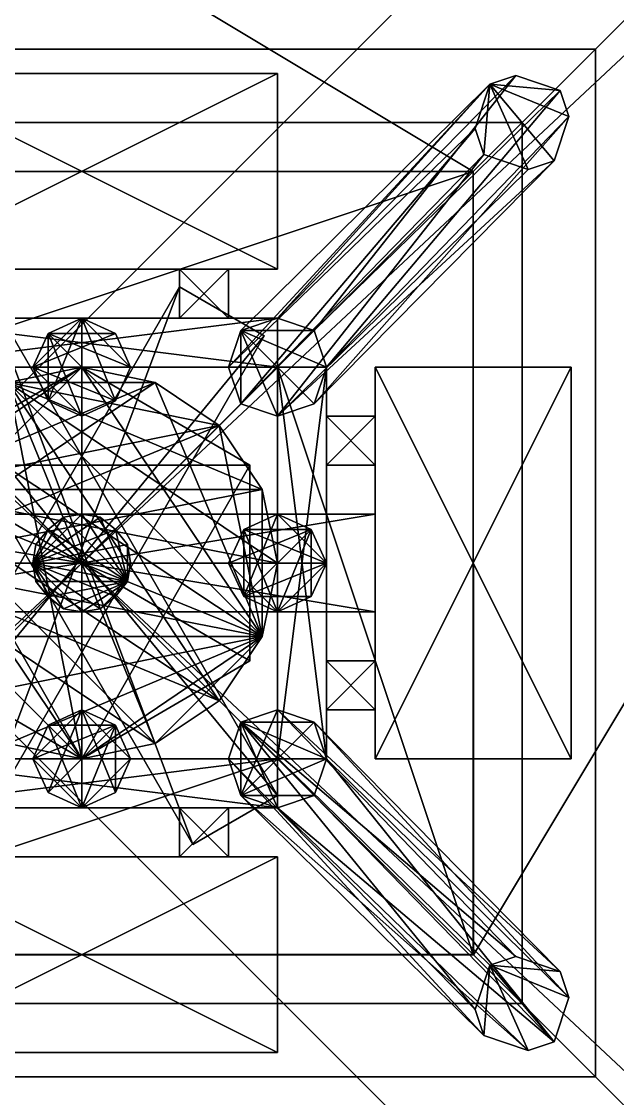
# Model space of a CAD drawing. Extents: x -4800 to 192, y -3776 to 2752.
# Drawn here: x -3603.7 to -3408.8, y 1361 to 1713 of the extents above; entities that cross this region are included whole.
import ezdxf

# ---------------------------------------------------------------- set-up
doc = ezdxf.new("R2010")
doc.units = 0

msp = doc.modelspace()

# ---------------------------------------------------------------- meshes
at = {"layer": 'OBJECT000', "color": 50}
mesh = msp.add_polyface(dxfattribs=at)
corners = [(-4793, 405, -10688), (-4793, 2667, -10688), (-4793, 2667, 4992), (-4793, 405, 4992), (-2375, 2667, -10688), (-2375, 405, -10688), (-2375, 405, 4992), (-2375, 2667, 4992), (-2453, 327, -10688), (-4715.010742, 327, -10688), (-4715.010742, 327, 4992), (-2453, 327, 4992), (-4715, 2745, -10688), (-2453, 2745, -10688), (-2453, 2745, 4992), (-4715, 2745, 4992)]
mesh.append_faces([[corners[k] for k in face] for face in [(1, 3, 0), (5, 7, 4), (9, 11, 8), (13, 15, 12), (0, 12, 1), (2, 10, 3), (1, 15, 2), (9, 3, 10), (5, 11, 6), (13, 7, 14)]], dxfattribs={"vtx0": -1})
mesh.append_faces([[corners[k] for k in face] for face in [(0, 8, 5), (0, 5, 4), (0, 4, 13), (0, 13, 12), (2, 14, 7), (2, 7, 6), (2, 6, 11), (2, 11, 10)]], dxfattribs={"vtx0": -1, "vtx2": -1})
mesh.append_faces([[corners[k] for k in face] for face in [(1, 2, 3), (5, 6, 7), (9, 10, 11), (13, 14, 15), (0, 9, 8), (2, 15, 14), (1, 12, 15), (9, 0, 3), (5, 8, 11), (13, 4, 7)]], dxfattribs={"vtx2": -1})
at = {"layer": 'OBJECT002', "color": 50}
mesh = msp.add_polyface(dxfattribs=at)
corners = [(-4715, 405, 5104), (-4715, 405, 4992), (-4715, 2667, 4992), (-4715, 2667, 5104), (-3072, 2667, 5104), (-3072, 2667, 4992), (-3072, 405, 4992), (-3072, 405, 5104)]
mesh.append_faces([[corners[k] for k in face] for face in [(1, 3, 0), (5, 7, 4), (6, 0, 7), (2, 4, 3), (1, 5, 2), (3, 7, 0)]], dxfattribs={"vtx0": -1})
mesh.append_faces([[corners[k] for k in face] for face in [(1, 2, 3), (5, 6, 7), (6, 1, 0), (2, 5, 4), (1, 6, 5), (3, 4, 7)]], dxfattribs={"vtx2": -1})
at = {"layer": 'OBJECT003', "color": 50}
mesh = msp.add_polyface(dxfattribs=at)
corners = [(-3520, 1536, 7232), (-3520, 1536, 6336), (-3525, 1512, 6336), (-3525, 1512, 7232), (-3539, 1491, 6336), (-3539, 1491, 7232), (-3560, 1477, 6336), (-3560, 1477, 7232), (-3584, 1472, 6336), (-3584, 1472, 7232), (-3608, 1477, 6336), (-3608, 1477, 7232), (-3629, 1491, 6336), (-3629, 1491, 7232), (-3643, 1512, 6336), (-3643, 1512, 7232), (-3648, 1536, 6336), (-3648, 1536, 7232), (-3643, 1560, 6336), (-3643, 1560, 7232), (-3629, 1581, 6336), (-3629, 1581, 7232), (-3608, 1595, 6336), (-3608, 1595, 7232), (-3584, 1600, 6336), (-3584, 1600, 7232), (-3539, 1581, 7232), (-3539, 1581, 6336), (-3525, 1560, 6336), (-3525, 1560, 7232), (-3560, 1595, 6336), (-3560, 1595, 7232)]
mesh.append_faces([[corners[k] for k in face] for face in [(1, 3, 0), (2, 5, 3), (4, 7, 5), (6, 9, 7), (8, 11, 9), (10, 13, 11), (12, 15, 13), (14, 17, 15), (16, 19, 17), (18, 21, 19), (20, 23, 21), (22, 25, 23), (27, 29, 26), (28, 0, 29), (24, 31, 25), (30, 26, 31), (16, 20, 18), (3, 29, 0)]], dxfattribs={"vtx0": -1})
mesh.append_faces([[corners[k] for k in face] for face in [(16, 12, 10), (16, 10, 8), (16, 8, 6), (16, 6, 4), (16, 4, 2), (16, 2, 1), (16, 1, 28), (16, 28, 27), (16, 27, 30), (16, 30, 24), (16, 24, 22), (16, 22, 20), (3, 7, 9), (3, 9, 11), (3, 11, 13), (3, 13, 15), (3, 15, 17), (3, 17, 19), (3, 19, 21), (3, 21, 23), (3, 23, 25), (3, 25, 31), (3, 31, 26), (3, 26, 29)]], dxfattribs={"vtx0": -1, "vtx2": -1})
mesh.append_faces([[corners[k] for k in face] for face in [(1, 2, 3), (2, 4, 5), (4, 6, 7), (6, 8, 9), (8, 10, 11), (10, 12, 13), (12, 14, 15), (14, 16, 17), (16, 18, 19), (18, 20, 21), (20, 22, 23), (22, 24, 25), (27, 28, 29), (28, 1, 0), (24, 30, 31), (30, 27, 26), (16, 14, 12), (3, 5, 7)]], dxfattribs={"vtx2": -1})
at = {"layer": 'OBJECT004', "color": 50}
mesh = msp.add_polyface(dxfattribs=at)
corners = [(-3648, 1536, 8128), (-3643, 1560, 8128), (-3643, 1560, 9024), (-3648, 1536, 9024), (-3629, 1581, 8128), (-3629, 1581, 9024), (-3608, 1595, 8128), (-3608, 1595, 9024), (-3584, 1600, 8128), (-3584, 1600, 9024), (-3539, 1581, 9024), (-3539, 1581, 8128), (-3525, 1560, 8128), (-3525, 1560, 9024), (-3520, 1536, 8128), (-3520, 1536, 9024), (-3560, 1595, 8128), (-3560, 1595, 9024), (-3643, 1512, 8128), (-3629, 1491, 8128), (-3608, 1477, 8128), (-3584, 1472, 8128), (-3560, 1477, 8128), (-3539, 1491, 8128), (-3525, 1512, 8128), (-3525, 1512, 9024), (-3539, 1491, 9024), (-3560, 1477, 9024), (-3584, 1472, 9024), (-3608, 1477, 9024), (-3629, 1491, 9024), (-3643, 1512, 9024)]
mesh.append_faces([[corners[k] for k in face] for face in [(1, 3, 0), (1, 5, 2), (4, 7, 5), (6, 9, 7), (11, 13, 10), (12, 15, 13), (8, 17, 9), (16, 10, 17), (6, 16, 8), (2, 31, 3), (14, 25, 15), (23, 25, 24), (22, 26, 23), (21, 27, 22), (20, 28, 21), (19, 29, 20), (18, 30, 19), (0, 31, 18)]], dxfattribs={"vtx0": -1})
mesh.append_faces([[corners[k] for k in face] for face in [(6, 1, 0), (6, 0, 18), (6, 18, 19), (6, 19, 20), (6, 20, 21), (6, 21, 22), (6, 22, 23), (6, 23, 24), (6, 24, 14), (6, 14, 12), (6, 12, 11), (6, 11, 16), (2, 7, 9), (2, 9, 17), (2, 17, 10), (2, 10, 13), (2, 13, 15), (2, 15, 25), (2, 25, 26), (2, 26, 27), (2, 27, 28), (2, 28, 29), (2, 29, 30), (2, 30, 31)]], dxfattribs={"vtx0": -1, "vtx2": -1})
mesh.append_faces([[corners[k] for k in face] for face in [(1, 2, 3), (1, 4, 5), (4, 6, 7), (6, 8, 9), (11, 12, 13), (12, 14, 15), (8, 16, 17), (16, 11, 10), (6, 4, 1), (2, 5, 7), (14, 24, 25), (23, 26, 25), (22, 27, 26), (21, 28, 27), (20, 29, 28), (19, 30, 29), (18, 31, 30), (0, 3, 31)]], dxfattribs={"vtx2": -1})
at = {"layer": 'OBJECT005', "color": 50}
mesh = msp.add_polyface(dxfattribs=at)
corners = [(-3529, 1504, 8128), (-3529, 1504, 7232), (-3584, 1472, 7232), (-3584, 1472, 8128), (-3639, 1568, 8128), (-3639, 1568, 7232), (-3584, 1600, 7232), (-3584, 1600, 8128), (-3529, 1568, 7232), (-3529, 1568, 8128), (-3639, 1504, 7232), (-3639, 1504, 8128)]
mesh.append_faces([[corners[k] for k in face] for face in [(1, 3, 0), (5, 7, 4), (6, 9, 7), (2, 11, 3), (10, 4, 11), (8, 0, 9), (5, 8, 6), (3, 9, 0)]], dxfattribs={"vtx0": -1})
mesh.append_faces([[corners[k] for k in face] for face in [(5, 2, 1), (5, 1, 8), (3, 4, 7), (3, 7, 9)]], dxfattribs={"vtx0": -1, "vtx2": -1})
mesh.append_faces([[corners[k] for k in face] for face in [(1, 2, 3), (5, 6, 7), (6, 8, 9), (2, 10, 11), (10, 5, 4), (8, 1, 0), (5, 10, 2), (3, 11, 4)]], dxfattribs={"vtx2": -1})
at = {"layer": 'OBJECT006', "color": 50}
mesh = msp.add_polyface(dxfattribs=at)
corners = [(-3680, 1520, 8128), (-3680, 1520, 7232), (-3680, 1552, 7232), (-3680, 1552, 8128), (-3488, 1552, 8128), (-3488, 1552, 7232), (-3488, 1520, 7232), (-3488, 1520, 8128)]
mesh.append_faces([[corners[k] for k in face] for face in [(1, 3, 0), (5, 7, 4), (6, 0, 7), (2, 4, 3), (1, 5, 2), (3, 7, 0)]], dxfattribs={"vtx0": -1})
mesh.append_faces([[corners[k] for k in face] for face in [(1, 2, 3), (5, 6, 7), (6, 1, 0), (2, 5, 4), (1, 6, 5), (3, 4, 7)]], dxfattribs={"vtx2": -1})
at = {"layer": 'OBJECT007', "color": 50}
mesh = msp.add_polyface(dxfattribs=at)
corners = [(-3524.291016, 1610.28186, 8128), (-3524.291016, 1610.28186, 7232), (-3620.289063, 1444, 7232), (-3620.289063, 1444, 8128), (-3648, 1460, 8128), (-3648, 1460, 7232), (-3552, 1626.28125, 7232), (-3552, 1626.28125, 8128)]
mesh.append_faces([[corners[k] for k in face] for face in [(1, 3, 0), (5, 7, 4), (2, 4, 3), (6, 0, 7), (5, 1, 6), (7, 3, 4)]], dxfattribs={"vtx0": -1})
mesh.append_faces([[corners[k] for k in face] for face in [(1, 2, 3), (5, 6, 7), (2, 5, 4), (6, 1, 0), (5, 2, 1), (7, 0, 3)]], dxfattribs={"vtx2": -1})
at = {"layer": 'OBJECT008', "color": 50}
mesh = msp.add_polyface(dxfattribs=at)
corners = [(-3643.705078, 1610.28125, 7232), (-3547.705078, 1444, 7232), (-3520, 1460, 7232), (-3616, 1626.280762, 7232), (-3547.710938, 1444, 8128), (-3643.708496, 1610.279663, 8128), (-3616, 1626.28125, 8128), (-3520, 1460, 8128)]
mesh.append_faces([[corners[k] for k in face] for face in [(1, 3, 0), (5, 7, 4), (0, 4, 1), (2, 6, 3), (1, 7, 2), (3, 5, 0)]], dxfattribs={"vtx0": -1})
mesh.append_faces([[corners[k] for k in face] for face in [(1, 2, 3), (5, 6, 7), (0, 5, 4), (2, 7, 6), (1, 4, 7), (3, 6, 5)]], dxfattribs={"vtx2": -1})
at = {"layer": 'OBJECT084', "color": 50}
mesh = msp.add_polyface(dxfattribs=at)
corners = [(-3648, 1472, 6336), (-3648, 1472, 5440), (-3648, 1600, 5440), (-3648, 1600, 6336), (-3520, 1600, 6336), (-3520, 1600, 5440), (-3520, 1472, 5440), (-3520, 1472, 6336)]
mesh.append_faces([[corners[k] for k in face] for face in [(1, 3, 0), (5, 7, 4), (6, 0, 7), (2, 4, 3), (1, 5, 2), (3, 7, 0)]], dxfattribs={"vtx0": -1})
mesh.append_faces([[corners[k] for k in face] for face in [(1, 2, 3), (5, 6, 7), (6, 1, 0), (2, 5, 4), (1, 6, 5), (3, 4, 7)]], dxfattribs={"vtx2": -1})
at = {"layer": 'OBJECT085', "color": 50}
mesh = msp.add_polyface(dxfattribs=at)
corners = [(-3456, 1664, 5184), (-3712, 1664, 5184), (-3712, 1408, 5184), (-3456, 1408, 5184), (-3520, 1472, 5440), (-3648, 1472, 5440), (-3648, 1600, 5440), (-3520, 1600, 5440)]
mesh.append_faces([[corners[k] for k in face] for face in [(1, 3, 0), (5, 7, 4), (2, 4, 3), (0, 6, 1), (1, 5, 2), (3, 7, 0)]], dxfattribs={"vtx0": -1})
mesh.append_faces([[corners[k] for k in face] for face in [(1, 2, 3), (5, 6, 7), (2, 5, 4), (0, 7, 6), (1, 6, 5), (3, 4, 7)]], dxfattribs={"vtx2": -1})
at = {"layer": 'OBJECT087', "color": 50}
mesh = msp.add_polyface(dxfattribs=at)
corners = [(-3072, 576, 5104), (-4544, 576, 5104), (-4544, 576, 5120), (-3072, 576, 5120), (-4544, 2496, 5104), (-3072, 2496, 5104), (-3072, 2496, 5120), (-4544, 2496, 5120)]
mesh.append_faces([[corners[k] for k in face] for face in [(1, 3, 0), (5, 7, 4), (4, 0, 5), (2, 6, 3), (1, 7, 2), (5, 3, 6)]], dxfattribs={"vtx0": -1})
mesh.append_faces([[corners[k] for k in face] for face in [(1, 2, 3), (5, 6, 7), (4, 1, 0), (2, 7, 6), (1, 4, 7), (5, 0, 3)]], dxfattribs={"vtx2": -1})
at = {"layer": 'OBJECT089', "color": 50}
mesh = msp.add_polyface(dxfattribs=at)
corners = [(-4096, 1023.9375, 5120), (-3712, 1407.941406, 5184), (-3455.942383, 1407.942627, 5184), (-3071.942871, 1023.942627, 5120), (-3712, 1664, 5184), (-4096, 2048, 5120), (-3071.960938, 2048, 5120), (-3455.962402, 1664, 5184)]
mesh.append_faces([[corners[k] for k in face] for face in [(1, 3, 0), (5, 7, 4), (4, 0, 5), (2, 6, 3), (5, 3, 6), (1, 7, 2)]], dxfattribs={"vtx0": -1})
mesh.append_faces([[corners[k] for k in face] for face in [(1, 2, 3), (5, 6, 7), (4, 1, 0), (2, 7, 6), (5, 0, 3), (1, 4, 7)]], dxfattribs={"vtx2": -1})
at = {"layer": 'OBJECT112', "color": 50}
mesh = msp.add_polyface(dxfattribs=at)
corners = [(-3584, 1488, 5536), (-3573, 1483, 5536), (-3573, 1483, 5632), (-3584, 1488, 5632), (-3568, 1472, 5536), (-3568, 1472, 5632), (-3595, 1483, 5536), (-3600, 1472, 5536), (-3595, 1461, 5536), (-3584, 1456, 5536), (-3573, 1461, 5536), (-3573, 1461, 5632), (-3584, 1456, 5632), (-3595, 1461, 5632), (-3600, 1472, 5632), (-3595, 1483, 5632)]
mesh.append_faces([[corners[k] for k in face] for face in [(1, 3, 0), (1, 5, 2), (0, 4, 1), (2, 15, 3), (8, 12, 9), (7, 13, 8), (6, 14, 7), (0, 15, 6), (4, 11, 5), (9, 11, 10)]], dxfattribs={"vtx0": -1})
mesh.append_faces([[corners[k] for k in face] for face in [(0, 7, 8), (0, 8, 9), (0, 9, 10), (0, 10, 4), (2, 11, 12), (2, 12, 13), (2, 13, 14), (2, 14, 15)]], dxfattribs={"vtx0": -1, "vtx2": -1})
mesh.append_faces([[corners[k] for k in face] for face in [(1, 2, 3), (1, 4, 5), (0, 6, 7), (2, 5, 11), (8, 13, 12), (7, 14, 13), (6, 15, 14), (0, 3, 15), (4, 10, 11), (9, 12, 11)]], dxfattribs={"vtx2": -1})
at = {"layer": 'OBJECT118', "color": 50}
mesh = msp.add_polyface(dxfattribs=at)
corners = [(-3504, 1536, 5824), (-3504, 1536, 5728), (-3509, 1525, 5728), (-3509, 1525, 5824), (-3520, 1520, 5728), (-3520, 1520, 5824), (-3520, 1552, 5728), (-3509, 1547, 5728), (-3509, 1547, 5824), (-3520, 1552, 5824), (-3531, 1525, 5728), (-3531, 1547, 5728), (-3536, 1536, 5728), (-3531, 1525, 5824), (-3536, 1536, 5824), (-3531, 1547, 5824)]
mesh.append_faces([[corners[k] for k in face] for face in [(1, 3, 0), (2, 5, 3), (7, 9, 6), (7, 0, 8), (4, 12, 10), (8, 15, 9), (4, 13, 5), (12, 13, 10), (11, 14, 12), (6, 15, 11)]], dxfattribs={"vtx0": -1})
mesh.append_faces([[corners[k] for k in face] for face in [(4, 1, 7), (4, 7, 6), (4, 6, 11), (4, 11, 12), (8, 3, 5), (8, 5, 13), (8, 13, 14), (8, 14, 15)]], dxfattribs={"vtx0": -1, "vtx2": -1})
mesh.append_faces([[corners[k] for k in face] for face in [(1, 2, 3), (2, 4, 5), (7, 8, 9), (7, 1, 0), (4, 2, 1), (8, 0, 3), (4, 10, 13), (12, 14, 13), (11, 15, 14), (6, 9, 15)]], dxfattribs={"vtx2": -1})
at = {"layer": 'OBJECT122', "color": 50}
mesh = msp.add_polyface(dxfattribs=at)
corners = [(-3504, 1488, 6336), (-3504, 1488, 6328), (-3504, 1504, 6328), (-3504, 1504, 6336), (-3488, 1504, 6336), (-3488, 1504, 6328), (-3488, 1488, 6328), (-3488, 1488, 6336)]
mesh.append_faces([[corners[k] for k in face] for face in [(1, 3, 0), (5, 7, 4), (6, 0, 7), (2, 4, 3), (1, 5, 2), (3, 7, 0)]], dxfattribs={"vtx0": -1})
mesh.append_faces([[corners[k] for k in face] for face in [(1, 2, 3), (5, 6, 7), (6, 1, 0), (2, 5, 4), (1, 6, 5), (3, 4, 7)]], dxfattribs={"vtx2": -1})
at = {"layer": 'OBJECT124', "color": 50}
mesh = msp.add_polyface(dxfattribs=at)
corners = [(-3509, 1547, 5536), (-3504, 1536, 5536), (-3504, 1536, 5632), (-3509, 1547, 5632), (-3536, 1536, 5536), (-3531, 1525, 5536), (-3520, 1520, 5536), (-3509, 1525, 5536), (-3520, 1552, 5536), (-3531, 1547, 5536), (-3509, 1525, 5632), (-3520, 1520, 5632), (-3531, 1525, 5632), (-3536, 1536, 5632), (-3531, 1547, 5632), (-3520, 1552, 5632)]
mesh.append_faces([[corners[k] for k in face] for face in [(1, 3, 0), (5, 9, 4), (2, 15, 3), (5, 11, 6), (4, 12, 5), (9, 13, 4), (8, 14, 9), (1, 10, 2), (6, 10, 7), (0, 15, 8)]], dxfattribs={"vtx0": -1})
mesh.append_faces([[corners[k] for k in face] for face in [(5, 7, 1), (5, 1, 0), (5, 0, 8), (5, 8, 9), (2, 11, 12), (2, 12, 13), (2, 13, 14), (2, 14, 15)]], dxfattribs={"vtx0": -1, "vtx2": -1})
mesh.append_faces([[corners[k] for k in face] for face in [(1, 2, 3), (5, 6, 7), (2, 10, 11), (5, 12, 11), (4, 13, 12), (9, 14, 13), (8, 15, 14), (1, 7, 10), (6, 11, 10), (0, 3, 15)]], dxfattribs={"vtx2": -1})
at = {"layer": 'OBJECT125', "color": 50}
mesh = msp.add_polyface(dxfattribs=at)
corners = [(-3552, 1456, 6328), (-3552, 1440, 6328), (-3536, 1440, 6328), (-3536, 1456, 6328), (-3552, 1440, 6336), (-3552, 1456, 6336), (-3536, 1456, 6336), (-3536, 1440, 6336)]
mesh.append_faces([[corners[k] for k in face] for face in [(1, 3, 0), (5, 7, 4), (0, 4, 1), (2, 6, 3), (1, 7, 2), (3, 5, 0)]], dxfattribs={"vtx0": -1})
mesh.append_faces([[corners[k] for k in face] for face in [(1, 2, 3), (5, 6, 7), (0, 5, 4), (2, 7, 6), (1, 4, 7), (3, 6, 5)]], dxfattribs={"vtx2": -1})
at = {"layer": 'OBJECT127', "color": 50}
mesh = msp.add_polyface(dxfattribs=at)
corners = [(-3595, 1611, 5728), (-3584, 1616, 5728), (-3584, 1616, 5824), (-3595, 1611, 5824), (-3568, 1600, 5824), (-3568, 1600, 5728), (-3573, 1589, 5728), (-3573, 1589, 5824), (-3584, 1584, 5728), (-3584, 1584, 5824), (-3573, 1611, 5728), (-3573, 1611, 5824), (-3600, 1600, 5728), (-3595, 1589, 5728), (-3595, 1589, 5824), (-3600, 1600, 5824)]
mesh.append_faces([[corners[k] for k in face] for face in [(1, 3, 0), (5, 7, 4), (6, 9, 7), (1, 11, 2), (10, 4, 11), (0, 10, 1), (2, 15, 3), (8, 14, 9), (12, 14, 13), (0, 15, 12)]], dxfattribs={"vtx0": -1})
mesh.append_faces([[corners[k] for k in face] for face in [(0, 13, 8), (0, 8, 6), (0, 6, 5), (0, 5, 10), (2, 4, 7), (2, 7, 9), (2, 9, 14), (2, 14, 15)]], dxfattribs={"vtx0": -1, "vtx2": -1})
mesh.append_faces([[corners[k] for k in face] for face in [(1, 2, 3), (5, 6, 7), (6, 8, 9), (1, 10, 11), (10, 5, 4), (0, 12, 13), (2, 11, 4), (8, 13, 14), (12, 15, 14), (0, 3, 15)]], dxfattribs={"vtx2": -1})
at = {"layer": 'OBJECT128', "color": 50}
mesh = msp.add_polyface(dxfattribs=at)
corners = [(-3648, 1632, 6336), (-3648, 1632, 6328), (-3648, 1696, 6328), (-3648, 1696, 6336), (-3520, 1696, 6336), (-3520, 1696, 6328), (-3520, 1632, 6328), (-3520, 1632, 6336)]
mesh.append_faces([[corners[k] for k in face] for face in [(1, 3, 0), (5, 7, 4), (6, 0, 7), (2, 4, 3), (1, 5, 2), (3, 7, 0)]], dxfattribs={"vtx0": -1})
mesh.append_faces([[corners[k] for k in face] for face in [(1, 2, 3), (5, 6, 7), (6, 1, 0), (2, 5, 4), (1, 6, 5), (3, 4, 7)]], dxfattribs={"vtx2": -1})
at = {"layer": 'OBJECT131', "color": 50}
mesh = msp.add_polyface(dxfattribs=at)
corners = [(-3728, 1392, 5272), (-3728, 1392, 5268), (-3728, 1680, 5268), (-3728, 1680, 5272), (-3440, 1680, 5272), (-3440, 1680, 5268), (-3440, 1392, 5268), (-3440, 1392, 5272)]
mesh.append_faces([[corners[k] for k in face] for face in [(1, 3, 0), (5, 7, 4), (6, 0, 7), (2, 4, 3), (1, 5, 2), (3, 7, 0)]], dxfattribs={"vtx0": -1})
mesh.append_faces([[corners[k] for k in face] for face in [(1, 2, 3), (5, 6, 7), (6, 1, 0), (2, 5, 4), (1, 6, 5), (3, 4, 7)]], dxfattribs={"vtx2": -1})
at = {"layer": 'OBJECT135', "color": 50}
mesh = msp.add_polyface(dxfattribs=at)
corners = [(-3752, 1704, 5204), (-3416, 1704, 5204), (-3416, 1704, 5208), (-3752, 1704, 5208), (-3752, 1368, 5204), (-3416, 1368, 5204), (-3752, 1368, 5208), (-3416, 1368, 5208)]
mesh.append_faces([[corners[k] for k in face] for face in [(1, 3, 0), (0, 5, 1), (3, 7, 6), (0, 6, 4), (1, 7, 2), (4, 7, 5)]], dxfattribs={"vtx0": -1})
mesh.append_faces([[corners[k] for k in face] for face in [(1, 2, 3), (0, 4, 5), (3, 2, 7), (0, 3, 6), (1, 5, 7), (4, 6, 7)]], dxfattribs={"vtx2": -1})
at = {"layer": 'OBJECT140', "color": 50}
mesh = msp.add_polyface(dxfattribs=at)
corners = [(-3648, 1600, 6340), (-3648, 1600, 6288), (-3648, 1616, 6288), (-3648, 1616, 6340), (-3520, 1616, 6340), (-3520, 1616, 6288), (-3520, 1600, 6288), (-3520, 1600, 6340)]
mesh.append_faces([[corners[k] for k in face] for face in [(1, 3, 0), (5, 7, 4), (6, 0, 7), (2, 4, 3), (1, 5, 2), (3, 7, 0)]], dxfattribs={"vtx0": -1})
mesh.append_faces([[corners[k] for k in face] for face in [(1, 2, 3), (5, 6, 7), (6, 1, 0), (2, 5, 4), (1, 6, 5), (3, 4, 7)]], dxfattribs={"vtx2": -1})
at = {"layer": 'OBJECT142', "color": 50}
mesh = msp.add_polyface(dxfattribs=at)
corners = [(-3712, 1408, 5344), (-3712, 1408, 5340), (-3712, 1664, 5340), (-3712, 1664, 5344), (-3456, 1664, 5344), (-3456, 1664, 5340), (-3456, 1408, 5340), (-3456, 1408, 5344)]
mesh.append_faces([[corners[k] for k in face] for face in [(1, 3, 0), (5, 7, 4), (6, 0, 7), (2, 4, 3), (1, 5, 2), (3, 7, 0)]], dxfattribs={"vtx0": -1})
mesh.append_faces([[corners[k] for k in face] for face in [(1, 2, 3), (5, 6, 7), (6, 1, 0), (2, 5, 4), (1, 6, 5), (3, 4, 7)]], dxfattribs={"vtx2": -1})
at = {"layer": 'OBJECT144', "color": 50}
mesh = msp.add_polyface(dxfattribs=at)
corners = [(-3520, 1456, 6340), (-3520, 1456, 5440), (-3532, 1460, 5440), (-3532, 1460, 6340), (-3536, 1472, 5440), (-3536, 1472, 6340), (-3532, 1484, 5440), (-3532, 1484, 6340), (-3520, 1488, 5440), (-3520, 1488, 6340), (-3504, 1472, 6340), (-3504, 1472, 5440), (-3508, 1460, 5440), (-3508, 1460, 6340), (-3508, 1484, 5440), (-3508, 1484, 6340)]
mesh.append_faces([[corners[k] for k in face] for face in [(1, 3, 0), (2, 5, 3), (4, 7, 5), (6, 9, 7), (11, 13, 10), (12, 0, 13), (8, 15, 9), (14, 10, 15), (6, 14, 8), (3, 13, 0)]], dxfattribs={"vtx0": -1})
mesh.append_faces([[corners[k] for k in face] for face in [(6, 2, 1), (6, 1, 12), (6, 12, 11), (6, 11, 14), (3, 7, 9), (3, 9, 15), (3, 15, 10), (3, 10, 13)]], dxfattribs={"vtx0": -1, "vtx2": -1})
mesh.append_faces([[corners[k] for k in face] for face in [(1, 2, 3), (2, 4, 5), (4, 6, 7), (6, 8, 9), (11, 12, 13), (12, 1, 0), (8, 14, 15), (14, 11, 10), (6, 4, 2), (3, 5, 7)]], dxfattribs={"vtx2": -1})
at = {"layer": 'OBJECT147', "color": 50}
mesh = msp.add_polyface(dxfattribs=at)
corners = [(-3536, 1600, 5440), (-3532, 1612, 5440), (-3532, 1612, 6340), (-3536, 1600, 6340), (-3520, 1616, 5440), (-3520, 1616, 6340), (-3504, 1600, 6340), (-3504, 1600, 5440), (-3508, 1588, 5440), (-3508, 1588, 6340), (-3520, 1584, 5440), (-3520, 1584, 6340), (-3508, 1612, 5440), (-3508, 1612, 6340), (-3532, 1588, 5440), (-3532, 1588, 6340)]
mesh.append_faces([[corners[k] for k in face] for face in [(1, 3, 0), (1, 5, 2), (7, 9, 6), (8, 11, 9), (4, 13, 5), (12, 6, 13), (1, 12, 4), (2, 15, 3), (10, 15, 11), (0, 15, 14)]], dxfattribs={"vtx0": -1})
mesh.append_faces([[corners[k] for k in face] for face in [(1, 14, 10), (1, 10, 8), (1, 8, 7), (1, 7, 12), (2, 13, 6), (2, 6, 9), (2, 9, 11), (2, 11, 15)]], dxfattribs={"vtx0": -1, "vtx2": -1})
mesh.append_faces([[corners[k] for k in face] for face in [(1, 2, 3), (1, 4, 5), (7, 8, 9), (8, 10, 11), (4, 12, 13), (12, 7, 6), (1, 0, 14), (2, 5, 13), (10, 14, 15), (0, 3, 15)]], dxfattribs={"vtx2": -1})
at = {"layer": 'OBJECT148', "color": 50}
mesh = msp.add_polyface(dxfattribs=at)
corners = [(-3520, 1472, 6340), (-3520, 1472, 6288), (-3520, 1600, 6288), (-3520, 1600, 6340), (-3504, 1600, 6340), (-3504, 1600, 6288), (-3504, 1472, 6288), (-3504, 1472, 6340)]
mesh.append_faces([[corners[k] for k in face] for face in [(1, 3, 0), (5, 7, 4), (6, 0, 7), (2, 4, 3), (1, 5, 2), (3, 7, 0)]], dxfattribs={"vtx0": -1})
mesh.append_faces([[corners[k] for k in face] for face in [(1, 2, 3), (5, 6, 7), (6, 1, 0), (2, 5, 4), (1, 6, 5), (3, 4, 7)]], dxfattribs={"vtx2": -1})
at = {"layer": 'OBJECT150', "color": 50}
mesh = msp.add_polyface(dxfattribs=at)
corners = [(-3536, 1616, 6328), (-3552, 1616, 6328), (-3552, 1616, 6336), (-3536, 1616, 6336), (-3552, 1632, 6328), (-3536, 1632, 6328), (-3536, 1632, 6336), (-3552, 1632, 6336)]
mesh.append_faces([[corners[k] for k in face] for face in [(1, 3, 0), (5, 7, 4), (4, 0, 5), (2, 6, 3), (1, 7, 2), (5, 3, 6)]], dxfattribs={"vtx0": -1})
mesh.append_faces([[corners[k] for k in face] for face in [(1, 2, 3), (5, 6, 7), (4, 1, 0), (2, 7, 6), (1, 4, 7), (5, 0, 3)]], dxfattribs={"vtx2": -1})
at = {"layer": 'OBJECT152', "color": 50}
mesh = msp.add_polyface(dxfattribs=at)
corners = [(-3648, 1376, 6336), (-3648, 1376, 6328), (-3648, 1440, 6328), (-3648, 1440, 6336), (-3520, 1440, 6336), (-3520, 1440, 6328), (-3520, 1376, 6328), (-3520, 1376, 6336)]
mesh.append_faces([[corners[k] for k in face] for face in [(1, 3, 0), (5, 7, 4), (6, 0, 7), (2, 4, 3), (1, 5, 2), (3, 7, 0)]], dxfattribs={"vtx0": -1})
mesh.append_faces([[corners[k] for k in face] for face in [(1, 2, 3), (5, 6, 7), (6, 1, 0), (2, 5, 4), (1, 6, 5), (3, 4, 7)]], dxfattribs={"vtx2": -1})
at = {"layer": 'OBJECT154', "color": 50}
mesh = msp.add_polyface(dxfattribs=at)
corners = [(-3424, 1472, 6328), (-3488, 1472, 6328), (-3488, 1472, 6336), (-3424, 1472, 6336), (-3488, 1600, 6328), (-3424, 1600, 6328), (-3424, 1600, 6336), (-3488, 1600, 6336)]
mesh.append_faces([[corners[k] for k in face] for face in [(1, 3, 0), (5, 7, 4), (4, 0, 5), (2, 6, 3), (1, 7, 2), (5, 3, 6)]], dxfattribs={"vtx0": -1})
mesh.append_faces([[corners[k] for k in face] for face in [(1, 2, 3), (5, 6, 7), (4, 1, 0), (2, 7, 6), (1, 4, 7), (5, 0, 3)]], dxfattribs={"vtx2": -1})
at = {"layer": 'OBJECT155', "color": 50}
mesh = msp.add_polyface(dxfattribs=at)
corners = [(-3648, 1456, 6340), (-3648, 1472, 6340), (-3520, 1472, 6340), (-3520, 1456, 6340), (-3648, 1472, 6288), (-3648, 1456, 6288), (-3520, 1456, 6288), (-3520, 1472, 6288)]
mesh.append_faces([[corners[k] for k in face] for face in [(1, 3, 0), (1, 5, 4), (3, 7, 6), (0, 6, 5), (2, 4, 7), (5, 7, 4)]], dxfattribs={"vtx0": -1})
mesh.append_faces([[corners[k] for k in face] for face in [(1, 2, 3), (1, 0, 5), (3, 2, 7), (0, 3, 6), (2, 1, 4), (5, 6, 7)]], dxfattribs={"vtx2": -1})
at = {"layer": 'OBJECT157', "color": 50}
mesh = msp.add_polyface(dxfattribs=at)
corners = [(-3520, 1456, 5440), (-3532, 1460, 5440), (-3536, 1472, 5440), (-3532, 1484, 5440), (-3520.010742, 1488, 5440), (-3508, 1484, 5440), (-3504, 1472, 5440), (-3508, 1460, 5440), (-3450.497559, 1404.502441, 5136), (-3442, 1407.332642, 5136), (-3455.33252, 1390, 5136), (-3452.496582, 1381.497437, 5136), (-3438, 1376.66687, 5136), (-3427.497314, 1402.49646, 5136), (-3424.665527, 1394, 5136), (-3429.498535, 1379.501831, 5136)]
mesh.append_faces([[corners[k] for k in face] for face in [(1, 7, 0), (3, 9, 4), (3, 10, 8), (2, 11, 10), (1, 12, 11), (5, 14, 6), (4, 13, 5), (0, 15, 12), (6, 15, 7), (8, 13, 9)]], dxfattribs={"vtx0": -1})
mesh.append_faces([[corners[k] for k in face] for face in [(1, 3, 4), (1, 4, 5), (1, 5, 6), (1, 6, 7), (8, 11, 12), (8, 12, 15), (8, 15, 14), (8, 14, 13)]], dxfattribs={"vtx0": -1, "vtx2": -1})
mesh.append_faces([[corners[k] for k in face] for face in [(1, 2, 3), (3, 8, 9), (3, 2, 10), (2, 1, 11), (1, 0, 12), (5, 13, 14), (4, 9, 13), (0, 7, 15), (6, 14, 15), (8, 10, 11)]], dxfattribs={"vtx2": -1})
at = {"layer": 'OBJECT161', "color": 50}
mesh = msp.add_polyface(dxfattribs=at)
corners = [(-3595, 1589, 5536), (-3600, 1600, 5536), (-3600, 1600, 5632), (-3595, 1589, 5632), (-3595, 1611, 5536), (-3595, 1611, 5632), (-3584, 1616, 5536), (-3584, 1616, 5632), (-3568, 1600, 5632), (-3568, 1600, 5536), (-3573, 1589, 5536), (-3573, 1589, 5632), (-3584, 1584, 5536), (-3584, 1584, 5632), (-3573, 1611, 5536), (-3573, 1611, 5632)]
mesh.append_faces([[corners[k] for k in face] for face in [(1, 3, 0), (1, 5, 2), (4, 7, 5), (9, 11, 8), (10, 13, 11), (6, 15, 7), (14, 8, 15), (4, 14, 6), (2, 13, 3), (12, 3, 13)]], dxfattribs={"vtx0": -1})
mesh.append_faces([[corners[k] for k in face] for face in [(4, 0, 12), (4, 12, 10), (4, 10, 9), (4, 9, 14), (2, 7, 15), (2, 15, 8), (2, 8, 11), (2, 11, 13)]], dxfattribs={"vtx0": -1, "vtx2": -1})
mesh.append_faces([[corners[k] for k in face] for face in [(1, 2, 3), (1, 4, 5), (4, 6, 7), (9, 10, 11), (10, 12, 13), (6, 14, 15), (14, 9, 8), (4, 1, 0), (2, 5, 7), (12, 0, 3)]], dxfattribs={"vtx2": -1})
at = {"layer": 'OBJECT173', "color": 50}
mesh = msp.add_polyface(dxfattribs=at)
corners = [(-3599, 1542, 9024), (-3600, 1536, 9024), (-3599, 1530, 9024), (-3595, 1525, 9024), (-3590, 1521, 9024), (-3584, 1520, 9024), (-3578, 1521, 9024), (-3573, 1525, 9024), (-3569, 1530, 9024), (-3568, 1536, 9024), (-3569, 1542, 9024), (-3573, 1547, 9024), (-3578, 1551, 9024), (-3584, 1552, 9024), (-3590, 1551, 9024), (-3595, 1547, 9024), (-3568, 1536.01416, 9248), (-3569, 1530, 9248), (-3573, 1525, 9248), (-3578, 1521, 9248), (-3584, 1520, 9248), (-3590, 1521, 9248), (-3594.978516, 1524.981201, 9248), (-3599, 1530, 9248), (-3600, 1536, 9248), (-3599, 1542, 9248), (-3595, 1547, 9248), (-3590, 1551, 9248), (-3584, 1552, 9248), (-3578, 1551, 9248), (-3573, 1547, 9248), (-3569, 1542, 9248)]
mesh.append_faces([[corners[k] for k in face] for face in [(1, 15, 0), (17, 31, 16), (8, 16, 9), (7, 17, 8), (6, 18, 7), (5, 19, 6), (4, 20, 5), (3, 21, 4), (2, 22, 3), (1, 23, 2), (0, 24, 1), (15, 25, 0), (14, 26, 15), (13, 27, 14), (10, 30, 11), (9, 31, 10), (12, 28, 13), (11, 29, 12)]], dxfattribs={"vtx0": -1})
mesh.append_faces([[corners[k] for k in face] for face in [(1, 3, 4), (1, 4, 5), (1, 5, 6), (1, 6, 7), (1, 7, 8), (1, 8, 9), (1, 9, 10), (1, 10, 11), (1, 11, 12), (1, 12, 13), (1, 13, 14), (1, 14, 15), (17, 19, 20), (17, 20, 21), (17, 21, 22), (17, 22, 23), (17, 23, 24), (17, 24, 25), (17, 25, 26), (17, 26, 27), (17, 27, 28), (17, 28, 29), (17, 29, 30), (17, 30, 31)]], dxfattribs={"vtx0": -1, "vtx2": -1})
mesh.append_faces([[corners[k] for k in face] for face in [(1, 2, 3), (17, 18, 19), (8, 17, 16), (7, 18, 17), (6, 19, 18), (5, 20, 19), (4, 21, 20), (3, 22, 21), (2, 23, 22), (1, 24, 23), (0, 25, 24), (15, 26, 25), (14, 27, 26), (13, 28, 27), (10, 31, 30), (9, 16, 31), (12, 29, 28), (11, 30, 29)]], dxfattribs={"vtx2": -1})
at = {"layer": 'OBJECT180', "color": 50}
mesh = msp.add_polyface(dxfattribs=at)
corners = [(-3573, 1461, 5728), (-3584, 1456, 5728), (-3584, 1456, 5824), (-3573, 1461, 5824), (-3584, 1488, 5728), (-3573, 1483, 5728), (-3573, 1483, 5824), (-3584, 1488, 5824), (-3568, 1472, 5728), (-3568, 1472, 5824), (-3595, 1461, 5728), (-3595, 1483, 5728), (-3600, 1472, 5728), (-3595, 1461, 5824), (-3600, 1472, 5824), (-3595, 1483, 5824)]
mesh.append_faces([[corners[k] for k in face] for face in [(1, 3, 0), (5, 7, 4), (5, 9, 6), (1, 12, 10), (2, 9, 3), (1, 13, 2), (12, 13, 10), (11, 14, 12), (4, 15, 11), (8, 3, 9)]], dxfattribs={"vtx0": -1})
mesh.append_faces([[corners[k] for k in face] for face in [(1, 8, 5), (1, 5, 4), (1, 4, 11), (1, 11, 12), (2, 14, 15), (2, 15, 7), (2, 7, 6), (2, 6, 9)]], dxfattribs={"vtx0": -1, "vtx2": -1})
mesh.append_faces([[corners[k] for k in face] for face in [(1, 2, 3), (5, 6, 7), (5, 8, 9), (1, 0, 8), (2, 13, 14), (1, 10, 13), (12, 14, 13), (11, 15, 14), (4, 7, 15), (8, 0, 3)]], dxfattribs={"vtx2": -1})
at = {"layer": 'OBJECT188', "color": 50}
mesh = msp.add_polyface(dxfattribs=at)
corners = [(-3504, 1568, 6336), (-3504, 1568, 6328), (-3504, 1584, 6328), (-3504, 1584, 6336), (-3488, 1584, 6336), (-3488, 1584, 6328), (-3488, 1568, 6328), (-3488, 1568, 6336)]
mesh.append_faces([[corners[k] for k in face] for face in [(1, 3, 0), (5, 7, 4), (6, 0, 7), (2, 4, 3), (1, 5, 2), (3, 7, 0)]], dxfattribs={"vtx0": -1})
mesh.append_faces([[corners[k] for k in face] for face in [(1, 2, 3), (5, 6, 7), (6, 1, 0), (2, 5, 4), (1, 6, 5), (3, 4, 7)]], dxfattribs={"vtx2": -1})
at = {"layer": 'OBJECT189', "color": 50}
mesh = msp.add_polyface(dxfattribs=at)
corners = [(-3455.33374, 1678, 5136), (-3450.501221, 1692.492798, 5136), (-3532, 1612, 5440), (-3536, 1600, 5440), (-3442, 1695.335205, 5136), (-3520, 1616, 5440), (-3429.501953, 1667.497681, 5136), (-3508, 1588, 5440), (-3504, 1600, 5440), (-3424.668457, 1682, 5136), (-3438, 1664.665405, 5136), (-3520, 1584, 5440), (-3427.503418, 1690.503174, 5136), (-3508, 1612, 5440), (-3452.501221, 1669.49939, 5136), (-3532, 1588, 5440)]
mesh.append_faces([[corners[k] for k in face] for face in [(1, 3, 0), (1, 5, 2), (7, 9, 6), (6, 11, 7), (4, 13, 5), (12, 8, 13), (1, 12, 4), (2, 15, 3), (11, 14, 15), (0, 15, 14)]], dxfattribs={"vtx0": -1})
mesh.append_faces([[corners[k] for k in face] for face in [(1, 14, 10), (1, 10, 6), (1, 6, 9), (1, 9, 12), (2, 13, 8), (2, 8, 7), (2, 7, 11), (2, 11, 15)]], dxfattribs={"vtx0": -1, "vtx2": -1})
mesh.append_faces([[corners[k] for k in face] for face in [(1, 2, 3), (1, 4, 5), (7, 8, 9), (6, 10, 11), (4, 12, 13), (12, 9, 8), (1, 0, 14), (2, 5, 13), (11, 10, 14), (0, 3, 15)]], dxfattribs={"vtx2": -1})

doc.saveas('drawing.dxf')
